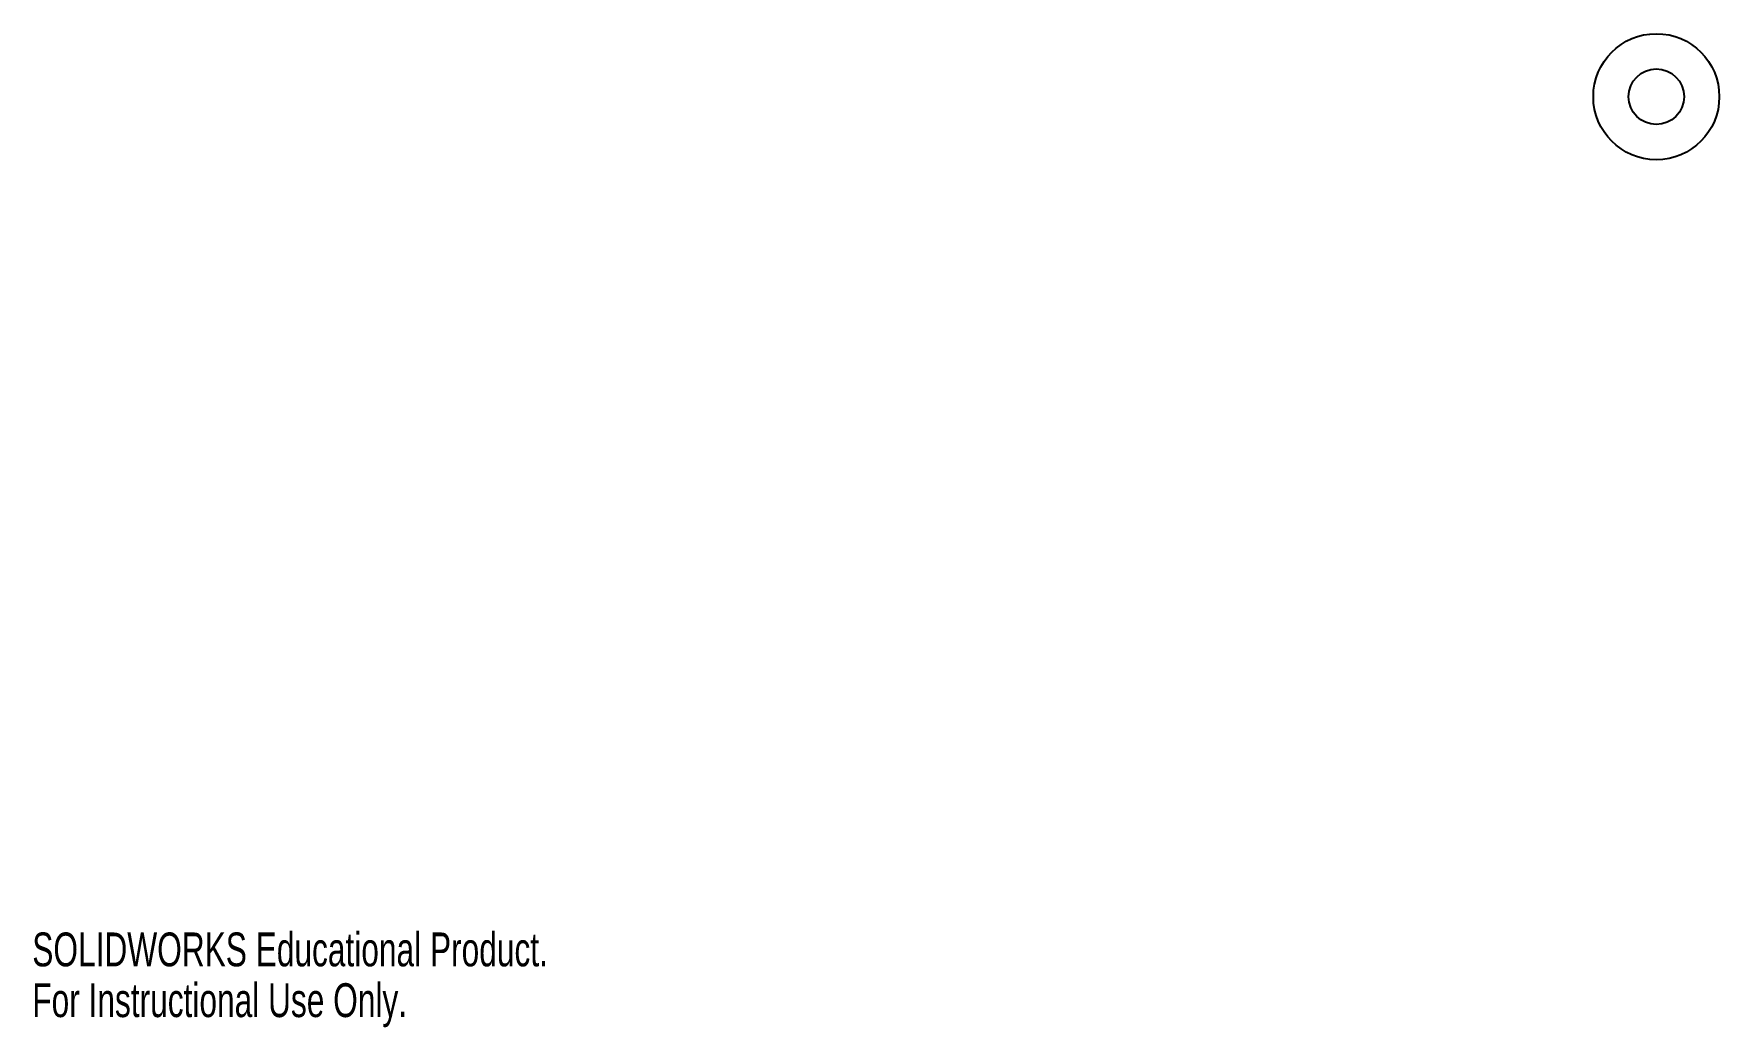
# Model space of a CAD drawing. Header units: millimetres. Extents: x 0 to 241, y 0 to 142.
import ezdxf

# ---------------------------------------------------------------- set-up
doc = ezdxf.new("R2010")
doc.units = ezdxf.units.MM
doc.styles.add('SLDTEXTSTYLE0', font='TXT', dxfattribs={"width": 0.7})

msp = doc.modelspace()

# ---------------------------------------------------------------- linework, layer by layer
at = {"color": 7, "linetype": 'Continuous', "lineweight": 25}
for radius in [9, 3.97]:
    msp.add_circle((232.08, 132.88), radius, dxfattribs=at)

# ---------------------------------------------------------------- texts
at = {"color": 7, "linetype": 'Continuous', "char_height": 4.8336, "attachment_point": 1, "style": 'SLDTEXTSTYLE0'}
for s, insert in [('SOLIDWORKS Educational Product.', (0, 13.48)), ('For Instructional Use Only.', (0, 6.23))]:
    msp.add_mtext(s, dxfattribs=dict(at, insert=insert))

doc.saveas('drawing.dxf')
